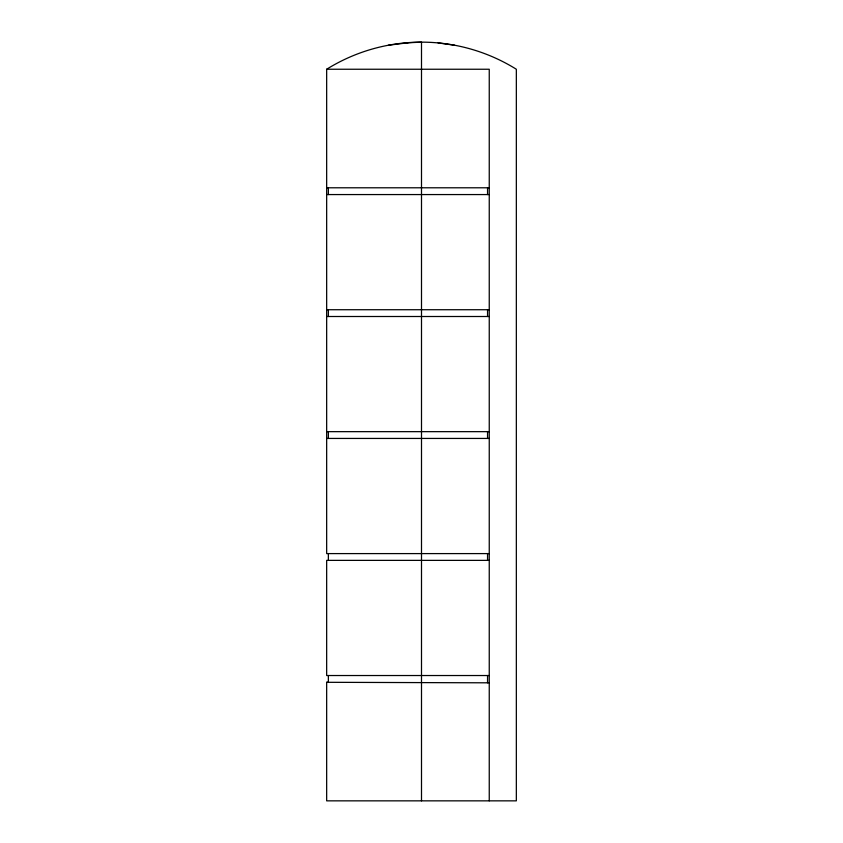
<?xml version="1.0" encoding="UTF-8"?>
<svg xmlns="http://www.w3.org/2000/svg" width="843" height="843" viewBox="0 0 843 843"><rect width="100%" height="100%" fill="white"/><g stroke="black" fill="none" stroke-linecap="round" stroke-linejoin="round"><path stroke-width="1.26" d="M388.381 45.227L407.949 42.782M404.872 42.919L421.5 42.15L421.5 800.85M489.246 553.598L326.662 553.598L326.662 69.242L489.246 69.242L489.246 800.85M326.662 187.789L489.246 187.789M326.662 194.564L489.246 194.564M326.662 309.729L489.246 309.729M326.662 316.504L489.246 316.504M326.662 431.658L489.246 431.658M326.662 438.434L489.246 438.434M489.246 560.374L326.662 560.374L326.662 675.528L489.246 675.528M326.662 69.242A179.517 179.517 0 0 1 516.337 69.242L516.337 800.85L326.662 800.85L326.662 682.303L328.359 682.303L328.359 675.528M326.662 682.303L489.246 682.819M438.128 42.919L454.619 45.227M487.549 187.789L487.549 194.564M487.549 309.729L487.549 316.504M487.549 431.658L487.549 438.434M487.549 553.598L487.549 560.374M487.549 675.528L487.549 682.819M328.359 187.789L328.359 194.564M328.359 309.729L328.359 316.504M328.359 431.658L328.359 438.434M328.359 553.598L328.359 560.374"/></g></svg>
